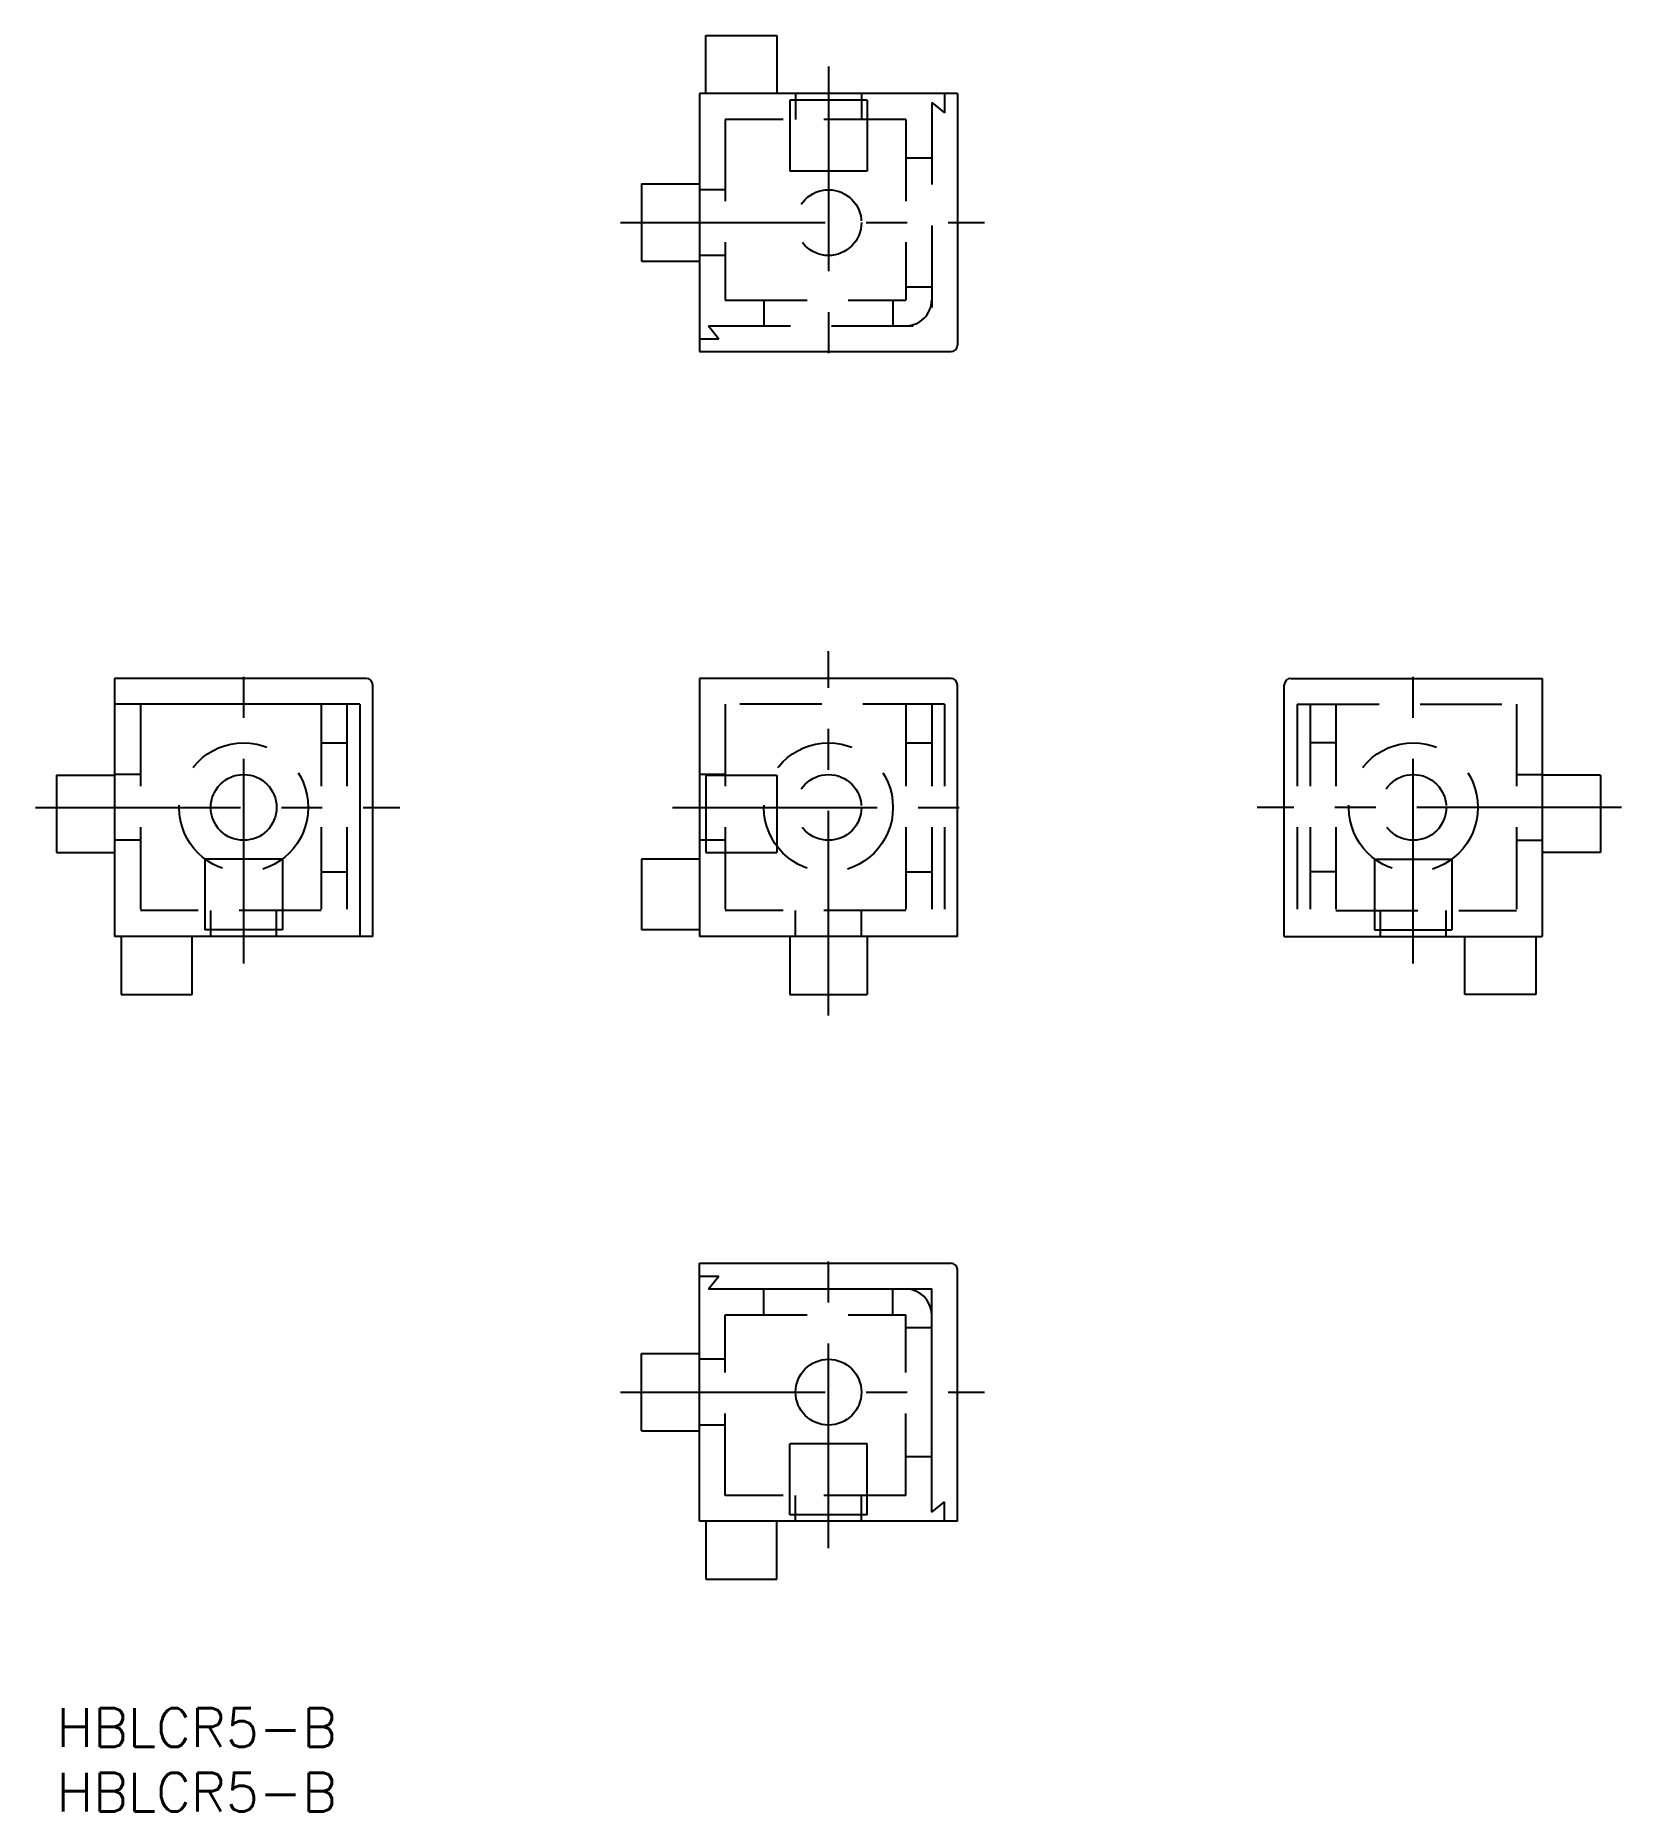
# Model space of a CAD drawing. Extents: x -2 to 121, y -8 to 130.
import ezdxf

# ---------------------------------------------------------------- set-up
doc = ezdxf.new("R2010")
doc.units = 0
doc.header["$LTSCALE"] = 0.5
doc.linetypes.add('CENTER', pattern=[50.8, 31.75, -6.35, 6.35, -6.35])
doc.linetypes.add('DASHED', pattern=[19.05, 12.7, -6.35])
for name, color, linetype in [('MSM_CENTER', 1, 'CENTER'), ('MSM_CONTINUOUS', 7, 'CONTINUOUS'), ('MSM_DASHED', 4, 'DASHED'), ('MSM_PART_NUMBER', 7, 'CONTINUOUS')]:
    doc.layers.add(name, color=color, linetype=linetype)
doc.styles.get("Standard").update_dxf_attribs({"font": 'txt.shx', "height": 3, "bigfont": 'bigfont.shx'})

# ---------------------------------------------------------------- blocks, each defined once
blk = doc.blocks.new('*U44')
at = {"layer": 'MSM_PART_NUMBER'}
blk.add_text('HBLCR5-B', height=3, dxfattribs=at).set_placement((0, -3))
blk = doc.blocks.new('*U45')
at = {"layer": 'MSM_PART_NUMBER'}
blk.add_text('HBLCR5-B', height=3, dxfattribs=at).set_placement((0, -8))

msp = doc.modelspace()

# ---------------------------------------------------------------- linework, layer by layer
at = {"layer": 'MSM_CENTER'}
for p, q in [((59.83, 127.26), (59.83, 103.06)), ((43.7, 115.16), (71.93, 115.16)), ((14.5, 57.73), (14.5, 81.93)), ((59.83, 53.7), (59.83, 81.93)), ((105.16, 57.73), (105.16, 81.93)), ((-1.63, 69.83), (26.6, 69.83)), ((47.73, 69.83), (71.93, 69.83)), ((121.3, 69.83), (93.06, 69.83)), ((59.83, 12.4), (59.83, 36.6)), ((43.7, 24.5), (71.93, 24.5))]:
    msp.add_line(p, q, dxfattribs=at)
at = {"layer": 'MSM_CONTINUOUS'}
for p, q in [((50.33, 125.16), (50.33, 129.66)), ((50.33, 129.66), (55.83, 129.66)), ((55.83, 129.66), (55.83, 125.16)), ((49.83, 125.16), (49.83, 105.16)), ((69.83, 125.16), (49.83, 125.16)), ((69.83, 125.16), (69.83, 105.66)), ((45.33, 118.16), (45.33, 112.16)), ((45.33, 118.16), (49.83, 118.16)), ((45.33, 112.16), (49.83, 112.16)), ((49.83, 105.16), (69.33, 105.16)), ((4.5, 79.83), (4.5, 59.83)), ((24, 79.83), (4.5, 79.83)), ((24.5, 59.83), (24.5, 79.33)), ((49.83, 79.83), (49.83, 59.83)), ((69.33, 79.83), (49.83, 79.83)), ((69.83, 59.83), (69.83, 79.33)), ((95.16, 59.83), (95.16, 79.33)), ((95.66, 79.83), (115.16, 79.83)), ((115.16, 79.83), (115.16, 59.83)), ((23.5, 77.83), (4.5, 77.83)), ((23.5, 77.83), (23.5, 59.83)), ((0, 72.33), (0, 66.33)), ((0, 72.33), (4.5, 72.33)), ((119.66, 72.33), (115.16, 72.33)), ((119.66, 72.33), (119.66, 66.33)), ((0, 66.33), (4.5, 66.33)), ((119.66, 66.33), (115.16, 66.33)), ((17.5, 65.83), (11.5, 65.83)), ((11.5, 65.83), (11.5, 60.33)), ((17.5, 65.83), (17.5, 60.33)), ((49.83, 65.83), (45.33, 65.83)), ((45.33, 65.83), (45.33, 60.33)), ((24.5, 59.83), (4.5, 59.83)), ((5, 59.83), (5, 55.33)), ((10.5, 55.33), (10.5, 59.83)), ((17.5, 60.33), (11.5, 60.33)), ((49.83, 60.33), (45.33, 60.33)), ((69.83, 59.83), (49.83, 59.83)), ((56.83, 59.83), (56.83, 55.33)), ((62.83, 59.83), (62.83, 55.33)), ((95.16, 59.83), (115.16, 59.83)), ((109.16, 55.33), (109.16, 59.83)), ((114.66, 59.83), (114.66, 55.33)), ((5, 55.33), (10.5, 55.33)), ((56.83, 55.33), (62.83, 55.33)), ((114.66, 55.33), (109.16, 55.33)), ((49.83, 14.5), (49.83, 34.5)), ((49.83, 34.5), (69.33, 34.5)), ((49.83, 33.5), (51.33, 33.5)), ((50.53, 32.5), (51.33, 33.5)), ((69.83, 14.5), (69.83, 34)), ((50.53, 32.5), (67.83, 32.5)), ((67.83, 15.2), (67.83, 32.5)), ((45.33, 21.5), (45.33, 27.5)), ((45.33, 27.5), (49.83, 27.5)), ((45.33, 21.5), (49.83, 21.5)), ((56.83, 15), (56.83, 20.5)), ((62.83, 20.5), (56.83, 20.5)), ((62.83, 15), (62.83, 20.5)), ((67.83, 15.2), (68.83, 16)), ((68.83, 14.5), (68.83, 16)), ((69.83, 14.5), (49.83, 14.5)), ((50.33, 14.5), (50.33, 10)), ((55.83, 10), (55.83, 14.5)), ((62.83, 15), (56.83, 15)), ((50.33, 10), (55.83, 10))]:
    msp.add_line(p, q, dxfattribs=at)
for centre in [(14.5, 69.83), (59.83, 24.5)]:
    msp.add_circle(centre, 2.55, dxfattribs=at)
for centre, radius, start, end in [((69.33, 105.66), 0.5, 270, 0), ((24, 79.33), 0.5, 0, 90), ((69.33, 79.33), 0.5, 0, 90), ((95.66, 79.33), 0.5, 90, 180), ((69.33, 34), 0.5, 0, 90), ((65.83, 30.5), 2, 0, 90)]:
    msp.add_arc(centre, radius, start, end, dxfattribs=at)
at = {"layer": 'MSM_DASHED'}
for p, q in [((56.83, 124.66), (56.83, 119.16)), ((62.83, 124.66), (56.83, 124.66)), ((57.28, 125.16), (57.28, 123.16)), ((62.38, 125.16), (62.38, 123.16)), ((62.83, 124.66), (62.83, 119.16)), ((67.83, 124.46), (67.83, 107.16)), ((67.83, 124.46), (68.83, 123.66)), ((68.83, 125.16), (68.83, 123.66)), ((51.83, 123.16), (51.83, 109.16)), ((65.83, 123.16), (51.83, 123.16)), ((65.83, 123.16), (65.83, 109.16)), ((67.83, 120.16), (65.83, 120.16)), ((62.83, 119.16), (56.83, 119.16)), ((51.83, 117.71), (49.83, 117.71)), ((51.83, 112.61), (49.83, 112.61)), ((67.83, 110.16), (65.83, 110.16)), ((51.83, 109.16), (65.83, 109.16)), ((54.83, 109.16), (54.83, 107.16)), ((64.83, 109.16), (64.83, 107.16)), ((49.83, 106.16), (51.33, 106.16)), ((50.53, 107.16), (67.83, 107.16)), ((50.53, 107.16), (51.33, 106.16)), ((6.5, 77.83), (6.5, 61.83)), ((20.5, 77.83), (20.5, 61.83)), ((22.5, 77.83), (22.5, 59.83)), ((68.83, 77.83), (49.83, 77.83)), ((51.83, 77.83), (51.83, 61.83)), ((65.83, 77.83), (65.83, 61.83)), ((67.83, 77.83), (67.83, 59.83)), ((68.83, 77.83), (68.83, 59.83)), ((96.16, 77.83), (115.16, 77.83)), ((96.16, 77.83), (96.16, 59.83)), ((97.16, 77.83), (97.16, 59.83)), ((99.16, 77.83), (99.16, 61.83)), ((113.16, 77.83), (113.16, 61.83)), ((20.5, 74.83), (22.5, 74.83)), ((65.83, 74.83), (67.83, 74.83)), ((99.16, 74.83), (97.16, 74.83)), ((6.5, 72.38), (4.5, 72.38)), ((51.83, 72.38), (49.83, 72.38)), ((50.33, 72.33), (50.33, 66.33)), ((50.33, 72.33), (55.83, 72.33)), ((55.83, 72.33), (55.83, 66.33)), ((113.16, 72.38), (115.16, 72.38)), ((6.5, 67.28), (4.5, 67.28)), ((51.83, 67.28), (49.83, 67.28)), ((50.33, 66.33), (55.83, 66.33)), ((113.16, 67.28), (115.16, 67.28)), ((20.5, 64.83), (22.5, 64.83)), ((65.83, 64.83), (67.83, 64.83)), ((99.16, 64.83), (97.16, 64.83)), ((102.16, 65.83), (108.16, 65.83)), ((102.16, 65.83), (102.16, 60.33)), ((108.16, 65.83), (108.16, 60.33)), ((20.5, 61.83), (6.5, 61.83)), ((11.95, 59.83), (11.95, 61.83)), ((17.05, 59.83), (17.05, 61.83)), ((65.83, 61.83), (51.83, 61.83)), ((57.28, 59.83), (57.28, 61.83)), ((62.38, 59.83), (62.38, 61.83)), ((99.16, 61.83), (113.16, 61.83)), ((102.61, 59.83), (102.61, 61.83)), ((107.71, 59.83), (107.71, 61.83)), ((102.16, 60.33), (108.16, 60.33)), ((54.83, 30.5), (54.83, 32.5)), ((64.83, 30.5), (64.83, 32.5)), ((51.83, 16.5), (51.83, 30.5)), ((51.83, 30.5), (65.83, 30.5)), ((65.83, 16.5), (65.83, 30.5)), ((67.83, 29.5), (65.83, 29.5)), ((51.83, 27.05), (49.83, 27.05)), ((51.83, 21.95), (49.83, 21.95)), ((67.83, 19.5), (65.83, 19.5)), ((65.83, 16.5), (51.83, 16.5)), ((57.28, 14.5), (57.28, 16.5)), ((62.38, 14.5), (62.38, 16.5))]:
    msp.add_line(p, q, dxfattribs=at)
for centre, radius in [((59.83, 115.16), 2.55), ((14.5, 69.83), 5), ((59.83, 69.83), 5), ((105.16, 69.83), 5), ((59.83, 69.83), 2.55), ((105.16, 69.83), 2.55)]:
    msp.add_circle(centre, radius, dxfattribs=at)
msp.add_arc((65.83, 109.16), 2, 270, 0, dxfattribs=at)

# ---------------------------------------------------------------- block references
at = {"layer": 'MSM_CONTINUOUS'}
for name in ['*U44', '*U45']:
    msp.add_blockref(name, (0, 0), dxfattribs=at)

doc.saveas('drawing.dxf')
